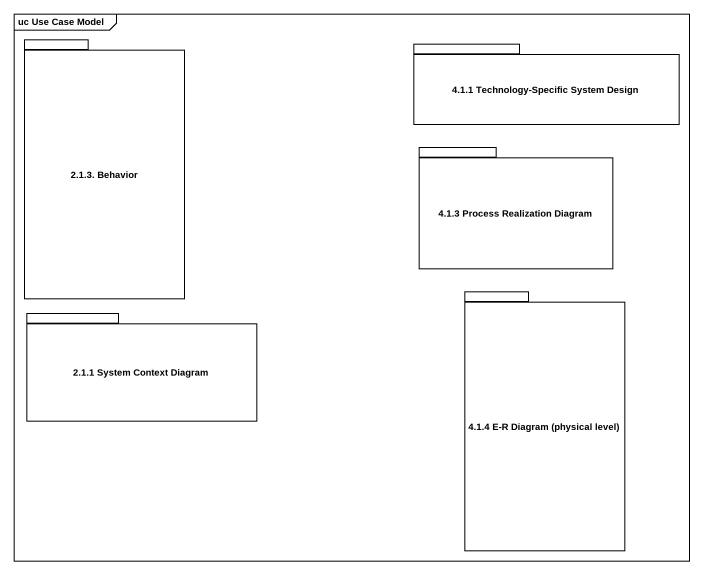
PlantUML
@startuml
mainframe uc Use Case Model
package "2.1.3. Behavior" as p2_1_3_Behavior {
}
package "4.1.1 Technology-Specific System Design" as p4_1_1_Technology_Specific {
}
package "4.1.3 Process Realization Diagram" as p4_1_3_Process_Realization {
}
package "4.1.4 E-R Diagram (physical level)" as p4_1_4_E_R_Diagram_physical {
}
package "2.1.1 System Context Diagram" as p2_1_1_System_Context_Diagram {
}
@enduml
